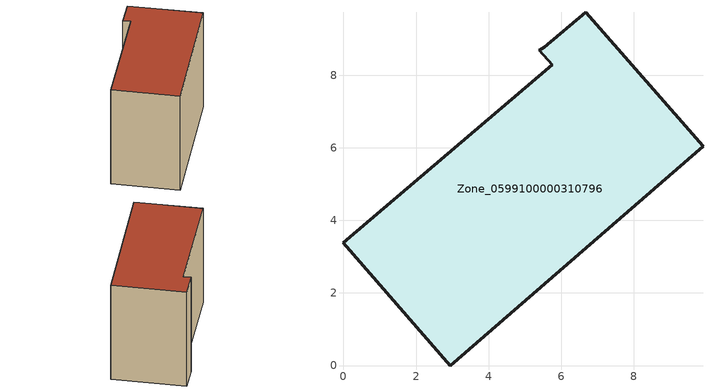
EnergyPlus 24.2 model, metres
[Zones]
Zone_0599100000310796
 floor ground (C_G): 5.76,8.29 5.4,8.69 5.53,8.77 6.68,9.73 9.91,6.05 2.95,0 0,3.39 z0
 wall outside (C_F): 2.95,0 9.91,6.05 6.68,9.73 5.53,8.77 5.4,8.69 5.76,8.29 0,3.39 2.95,0 z0:7.42
 roof outside (C_R): 9.91,6.05 6.68,9.73 5.53,8.77 5.4,8.69 5.76,8.29 0,3.39 2.95,0 z7.42
[BUILDING]
Pand.0599100000310796: North Axis=0; Terrain=City; Loads Convergence Tolerance Value=0.04; Temperature Convergence Tolerance Value=0.4; Solar Distribution=FullExterior; Maximum Number of Warmup Days=25; Minimum Number of Warmup Days=1
[Site:Location]
Rotterdam.The.Hague.AP_ZH_NLD Design_Conditions: Latitude=51.96; Longitude=4.45; Time Zone=1; Elevation=-4.5
[SITE:GROUNDTEMPERATURE:BUILDINGSURFACE]
18, 18, 18, 18, 18, 18, 18, 18, 18, 18, 18, 18
[MATERIAL] Thermal Absorptance=0.9; Solar Absorptance=0.7; Visible Absorptance=0.7
Name | Roughness | Thickness | Conductivity | Density | Specific Heat
G.TI.1946 | MediumSmooth | 0.15 | 1 | 540 | 1210
F.TI.1946 | Rough | 0.3 | 0.857143 | 1920 | 840
R.TI.1946 | MediumRough | 0.2 | 0.1 | 1500 | 1000
[CONSTRUCTION]
C_G: G.TI.1946
C_F: F.TI.1946
C_R: R.TI.1946
[ZONE]
Zone_0599100000310796: Type=1; Multiplier=1; Ceiling Height=Autocalculate; Volume=Autocalculate; Floor Area=autocalculate; Part of Total Floor Area=Yes
[ZONEINFILTRATION:DESIGNFLOWRATE]
Infil_Zone_0599100000310796: Zone or ZoneList or Space or SpaceList=Zone_0599100000310796; Schedule=AlwaysOn; Design Flow Rate Calculation Method=Flow/Area; Flow Rate per Floor Area=0.003; Constant Term Coefficient=1; Temperature Term Coefficient=0; Velocity Term Coefficient=0; Velocity Squared Term Coefficient=0
[HVACTEMPLATE:ZONE:IDEALLOADSAIRSYSTEM]
Zone_0599100000310796: Maximum Heating Supply Air Temperature=50; Minimum Cooling Supply Air Temperature=13; Maximum Heating Supply Air Humidity Ratio=0.0156; Minimum Cooling Supply Air Humidity Ratio=0.0077; Heating Limit=NoLimit; Cooling Limit=NoLimit; Dehumidification Control Type=ConstantSensibleHeatRatio; Cooling Sensible Heat Ratio=0.7; Dehumidification Setpoint=60; Humidification Control Type=None; Humidification Setpoint=30; Outdoor Air Method=None; Outdoor Air Flow Rate per Person=0.00944; Outdoor Air Flow Rate per Zone Floor Area=0; Outdoor Air Flow Rate per Zone=0; Demand Controlled Ventilation Type=None; Outdoor Air Economizer Type=NoEconomizer; Heat Recovery Type=None; Sensible Heat Recovery Effectiveness=0.7; Latent Heat Recovery Effectiveness=0.65
[ZONECONTROL:THERMOSTAT]
ThermostatControl_Zone_0599100000310796: Zone or ZoneList=Zone_0599100000310796; Control Type Schedule=DualSetpointControlType; Control 1=Thermostat_Zone_0599100000310796; Temperature Difference Between Cutout And Setpoint=0
[THERMOSTATSETPOINT:DUALSETPOINT]
Thermostat_Zone_0599100000310796: Heating Setpoint Temperature Schedule=HeatingSetpoint_Zone_0599100000310796; Cooling Setpoint Temperature Schedule=CoolingSetpoint_Zone_0599100000310796
[SCHEDULE:COMPACT]
HeatingSetpoint_Zone_0599100000310796: Through: 12/31, For: AllDays, Until: 24:00, 21
CoolingSetpoint_Zone_0599100000310796: Through: 12/31, For: AllDays, Until: 24:00, 24
DualSetpointControlType: Through: 12/31, For: AllDays, Until: 24:00, 4
AlwaysOn: Through: 12/31, For: AllDays, Until: 24:00, 1
